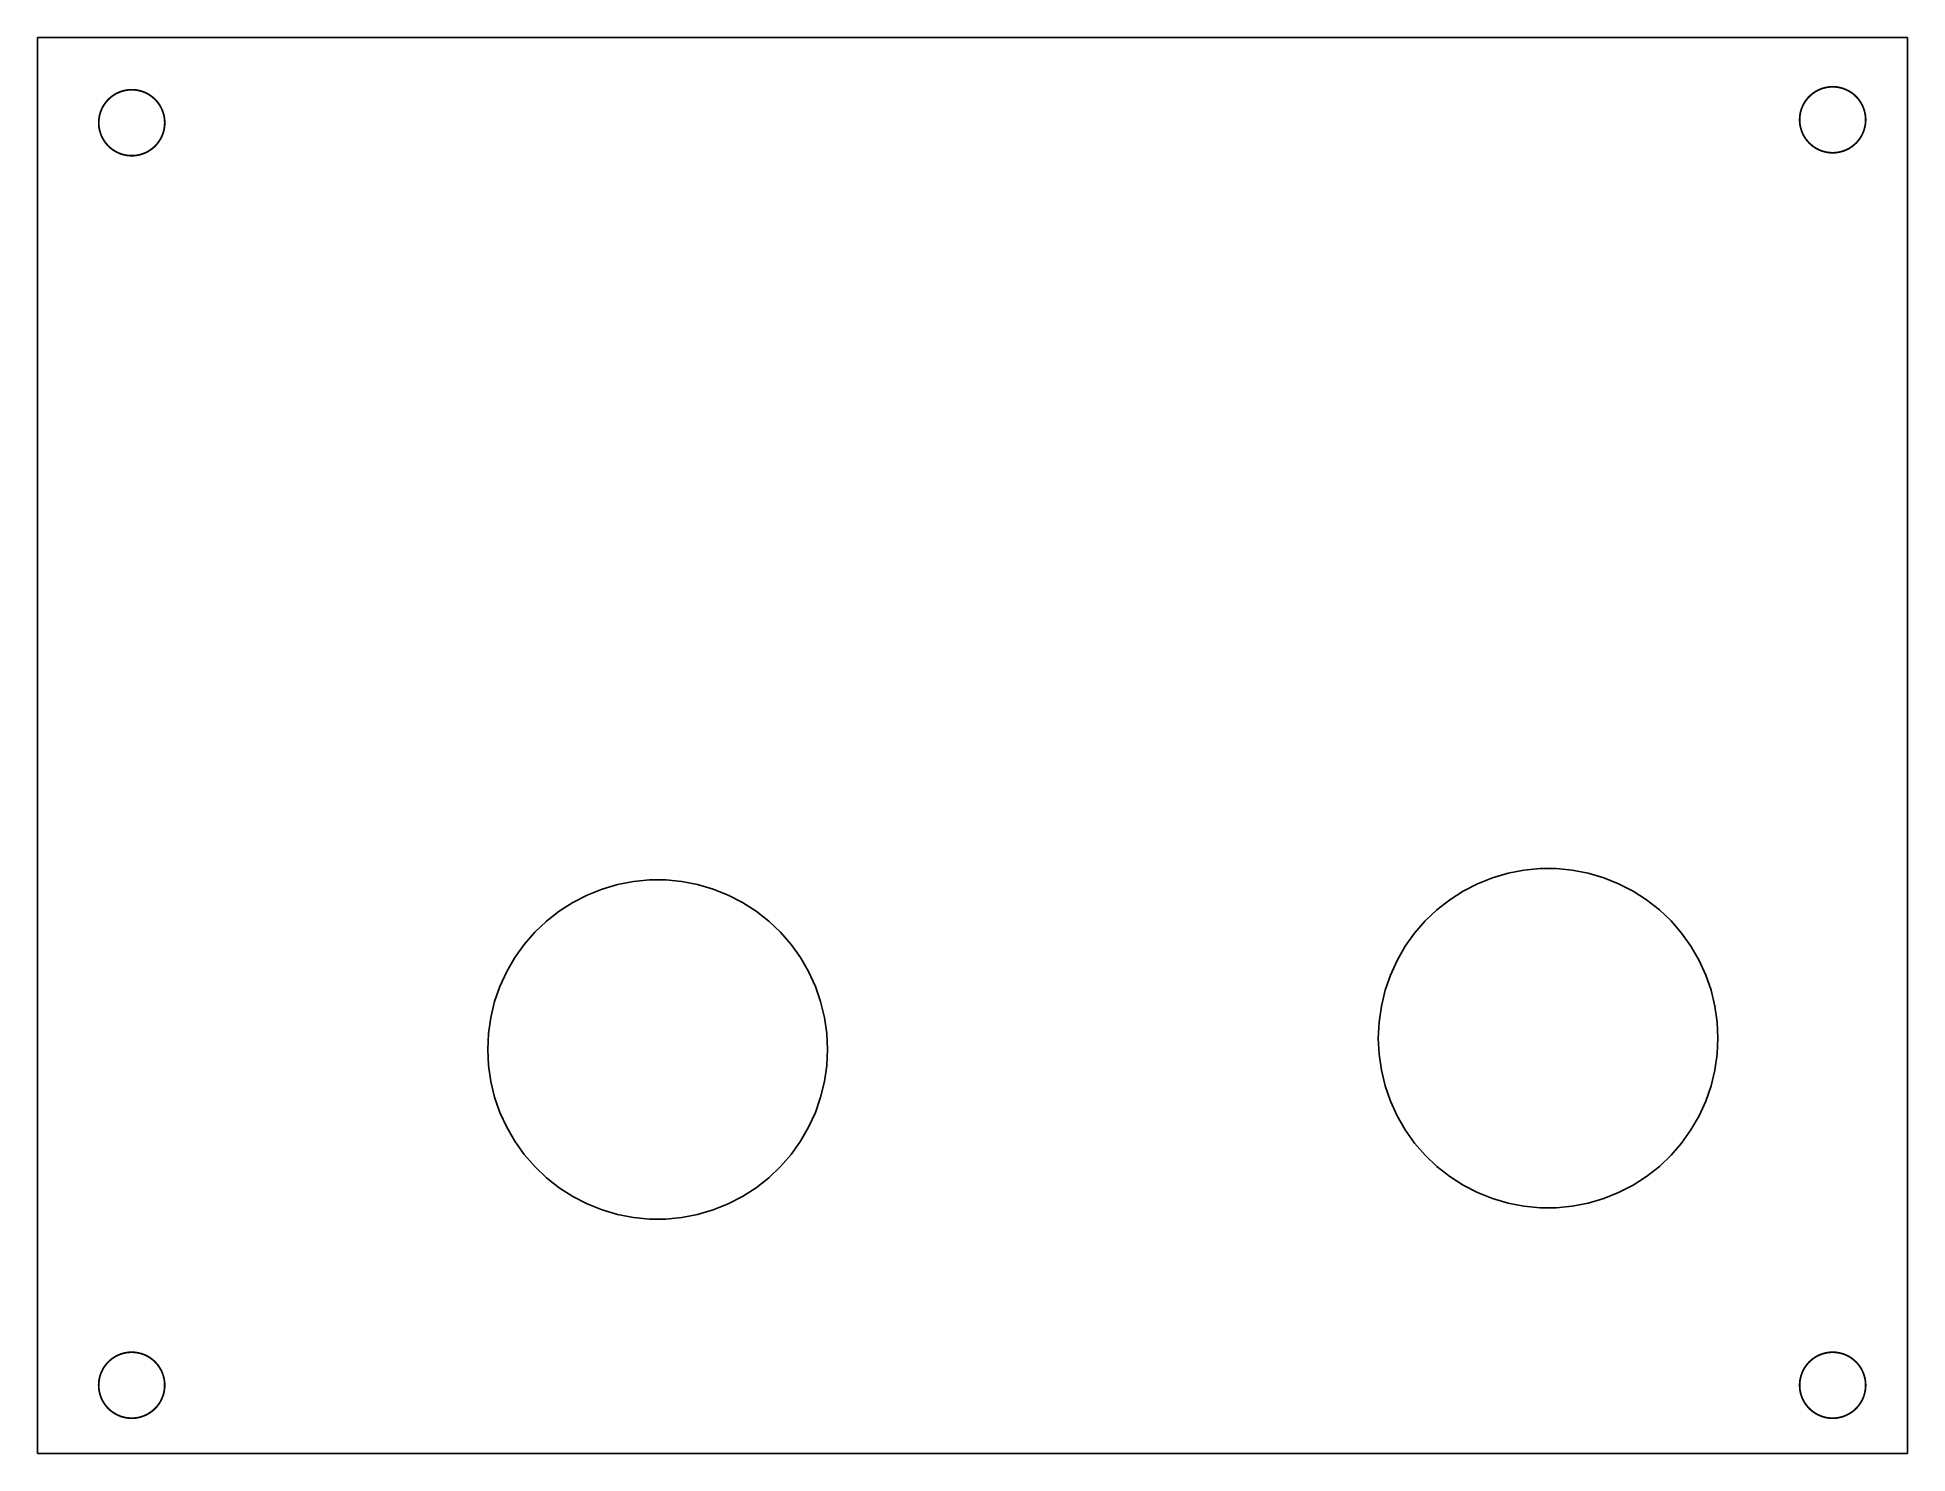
# Model space of a CAD drawing. Header units: inches. Extents: x 0 to 105, y 0 to 79.
import ezdxf

# ---------------------------------------------------------------- set-up
doc = ezdxf.new("R2010")
doc.units = ezdxf.units.IN
doc.header["$MEASUREMENT"] = 0
doc.layers.add('Pen 1', color=7, linetype='Continuous')

msp = doc.modelspace()

# ---------------------------------------------------------------- linework, layer by layer
at = {"layer": 'Pen 1', "color": 0}
for points in [[(0, 79.3699), (104.7826, 79.3699)], [(0, 0), (0, 79.3699)], [(104.7826, 79.3699), (104.7826, 0)], [(81.5315, 32.2758), (82.4001, 32.5323)], [(82.4001, 32.5323), (83.2891, 32.7025)], [(83.2891, 32.7025), (84.1908, 32.7863)], [(84.1908, 32.7863), (85.0951, 32.7863)], [(85.0951, 32.7863), (85.9968, 32.7025)], [(85.9968, 32.7025), (86.8858, 32.5323)], [(86.8858, 32.5323), (87.757, 32.2758)], [(30.7975, 31.3055), (31.6382, 31.6408)], [(31.6382, 31.6408), (32.5044, 31.8973)], [(32.5044, 31.8973), (33.3934, 32.0675)], [(33.3934, 32.0675), (34.2951, 32.1564)], [(34.2951, 32.1564), (35.2044, 32.1564)], [(35.2044, 32.1564), (36.1061, 32.0675)], [(36.1061, 32.0675), (36.9926, 31.8973)], [(36.9926, 31.8973), (37.8612, 31.6408)], [(37.8612, 31.6408), (38.6994, 31.3055)], [(79.1261, 31.0337), (79.8881, 31.5239)], [(79.8881, 31.5239), (80.6907, 31.9405)], [(80.6907, 31.9405), (81.5315, 32.2758)], [(87.757, 32.2758), (88.5927, 31.9405)], [(88.5927, 31.9405), (89.4004, 31.5239)], [(89.4004, 31.5239), (90.1598, 31.0337)], [(28.5191, 29.8399), (29.2278, 30.4013)], [(29.2278, 30.4013), (29.9898, 30.8889)], [(29.9898, 30.8889), (30.7975, 31.3055)], [(38.6994, 31.3055), (39.5046, 30.8889)], [(39.5046, 30.8889), (40.2666, 30.4013)], [(40.2666, 30.4013), (40.9804, 29.8399)], [(77.757, 29.8526), (78.4123, 30.4749)], [(78.4123, 30.4749), (79.1261, 31.0337)], [(90.1598, 31.0337), (90.8736, 30.4749)], [(90.8736, 30.4749), (91.5289, 29.8526)], [(27.8638, 29.2176), (28.5191, 29.8399)], [(40.9804, 29.8399), (41.6357, 29.2176)], [(77.1627, 29.1668), (77.757, 29.8526)], [(91.5289, 29.8526), (92.1207, 29.1668)], [(26.7462, 27.7952), (27.2694, 28.5318)], [(27.2694, 28.5318), (27.8638, 29.2176)], [(41.6357, 29.2176), (42.2275, 28.5318)], [(42.2275, 28.5318), (42.7533, 27.7952)], [(76.1873, 27.6428), (76.6369, 28.4302)], [(76.6369, 28.4302), (77.1627, 29.1668)], [(92.1207, 29.1668), (92.6465, 28.4302)], [(92.6465, 28.4302), (93.0986, 27.6428)], [(26.2941, 27.0129), (26.7462, 27.7952)], [(42.7533, 27.7952), (43.2054, 27.0129)], [(75.8088, 26.8224), (76.1873, 27.6428)], [(93.0986, 27.6428), (93.4771, 26.8224)], [(25.9156, 26.1874), (26.2941, 27.0129)], [(43.2054, 27.0129), (43.5864, 26.1874)], [(75.5142, 25.9639), (75.8088, 26.8224)], [(93.4771, 26.8224), (93.7717, 25.9639)], [(25.4051, 24.45), (25.6184, 25.3314)], [(25.6184, 25.3314), (25.9156, 26.1874)], [(43.5864, 26.1874), (43.876, 25.3314)], [(43.876, 25.3314), (44.0919, 24.45)], [(75.3008, 25.085), (75.5142, 25.9639)], [(93.7717, 25.9639), (93.9851, 25.085)], [(25.2781, 23.5534), (25.4051, 24.45)], [(44.0919, 24.45), (44.2214, 23.5534)], [(75.1281, 23.2867), (75.1713, 24.1884)], [(75.1713, 24.1884), (75.3008, 25.085)], [(93.9851, 25.085), (94.1146, 24.1884)], [(94.1146, 24.1884), (94.1578, 23.2867)], [(25.2349, 22.6517), (25.2781, 23.5534)], [(44.2214, 23.5534), (44.2646, 22.6517)], [(75.1713, 22.3799), (75.1281, 23.2867)], [(94.1578, 23.2867), (94.1146, 22.3799)], [(25.2781, 21.7449), (25.2349, 22.6517)], [(44.2646, 22.6517), (44.2214, 21.7449)], [(75.3008, 21.4833), (75.1713, 22.3799)], [(94.1146, 22.3799), (93.9851, 21.4833)], [(25.4051, 20.8483), (25.2781, 21.7449)], [(44.2214, 21.7449), (44.0919, 20.8483)], [(75.5142, 20.6045), (75.3008, 21.4833)], [(93.9851, 21.4833), (93.7717, 20.6045)], [(25.6184, 19.9695), (25.4051, 20.8483)], [(25.9156, 19.1135), (25.6184, 19.9695)], [(43.876, 19.9695), (43.5864, 19.1135)], [(44.0919, 20.8483), (43.876, 19.9695)], [(75.8088, 19.7485), (75.5142, 20.6045)], [(93.7717, 20.6045), (93.4771, 19.7485)], [(26.2941, 18.2905), (25.9156, 19.1135)], [(43.5864, 19.1135), (43.2054, 18.2905)], [(76.1873, 18.9255), (75.8088, 19.7485)], [(76.6369, 18.1407), (76.1873, 18.9255)], [(93.0986, 18.9255), (92.6465, 18.1407)], [(93.4771, 19.7485), (93.0986, 18.9255)], [(26.7462, 17.5082), (26.2941, 18.2905)], [(43.2054, 18.2905), (42.7533, 17.5082)], [(77.1627, 17.4015), (76.6369, 18.1407)], [(92.6465, 18.1407), (92.1207, 17.4015)], [(27.2694, 16.7716), (26.7462, 17.5082)], [(27.8638, 16.0858), (27.2694, 16.7716)], [(42.2275, 16.7716), (41.6357, 16.0858)], [(42.7533, 17.5082), (42.2275, 16.7716)], [(77.757, 16.7183), (77.1627, 17.4015)], [(92.1207, 17.4015), (91.5289, 16.7183)], [(28.5191, 15.4584), (27.8638, 16.0858)], [(41.6357, 16.0858), (40.9804, 15.4584)], [(78.4123, 16.0934), (77.757, 16.7183)], [(79.1261, 15.5346), (78.4123, 16.0934)], [(90.8736, 16.0934), (90.1598, 15.5346)], [(91.5289, 16.7183), (90.8736, 16.0934)], [(29.2278, 14.9022), (28.5191, 15.4584)], [(29.9898, 14.4094), (29.2278, 14.9022)], [(40.2666, 14.9022), (39.5046, 14.4094)], [(40.9804, 15.4584), (40.2666, 14.9022)], [(79.8881, 15.0444), (79.1261, 15.5346)], [(80.6907, 14.6304), (79.8881, 15.0444)], [(89.4004, 15.0444), (88.5927, 14.6304)], [(90.1598, 15.5346), (89.4004, 15.0444)], [(30.7975, 13.9954), (29.9898, 14.4094)], [(31.6382, 13.6601), (30.7975, 13.9954)], [(32.5044, 13.4061), (31.6382, 13.6601)], [(37.8612, 13.6601), (36.9926, 13.4061)], [(38.6994, 13.9954), (37.8612, 13.6601)], [(39.5046, 14.4094), (38.6994, 13.9954)], [(81.5315, 14.2951), (80.6907, 14.6304)], [(82.4001, 14.0411), (81.5315, 14.2951)], [(83.2891, 13.8684), (82.4001, 14.0411)], [(84.1908, 13.782), (83.2891, 13.8684)], [(85.0951, 13.782), (84.1908, 13.782)], [(85.9968, 13.8684), (85.0951, 13.782)], [(86.8858, 14.0411), (85.9968, 13.8684)], [(87.757, 14.2951), (86.8858, 14.0411)], [(88.5927, 14.6304), (87.757, 14.2951)], [(33.3934, 13.2334), (32.5044, 13.4061)], [(34.2951, 13.147), (33.3934, 13.2334)], [(35.2044, 13.147), (34.2951, 13.147)], [(36.1061, 13.2334), (35.2044, 13.147)], [(36.9926, 13.4061), (36.1061, 13.2334)], [(104.7826, 0), (0, 0)]]:
    msp.add_lwpolyline(points, dxfattribs=at)
at = {"layer": 'Pen 1', "color": 0, "const_width": 0.0991}
for points in [[(102.4331, 74.7522), (102.4286, 74.6232), (102.4151, 74.4949), (102.3927, 74.3677), (102.3615, 74.2425), (102.3216, 74.1198), (102.2733, 74.0001), (102.2167, 73.8841), (102.1521, 73.7723), (102.08, 73.6653), (102.0005, 73.5636), (101.9141, 73.4677), (101.8213, 73.378), (101.7224, 73.2951), (101.618, 73.2192), (101.5086, 73.1508), (101.3946, 73.0902), (101.2767, 73.0377), (101.1554, 72.9936), (101.0313, 72.958), (100.9051, 72.9312), (100.7773, 72.9132), (100.6485, 72.9042), (100.5195, 72.9042), (100.3907, 72.9132), (100.2629, 72.9312), (100.1367, 72.958), (100.0126, 72.9936), (99.8913, 73.0377), (99.7734, 73.0902), (99.6594, 73.1508), (99.55, 73.2192), (99.4456, 73.2951), (99.3467, 73.378), (99.2539, 73.4677), (99.1675, 73.5636), (99.088, 73.6653), (99.0159, 73.7723), (98.9513, 73.8841), (98.8947, 74.0001), (98.8464, 74.1198), (98.8065, 74.2425), (98.7753, 74.3677), (98.7529, 74.4949), (98.7394, 74.6232), (98.7349, 74.7522), (98.7394, 74.8812), (98.7529, 75.0095), (98.7753, 75.1367), (98.8065, 75.2619), (98.8464, 75.3846), (98.8947, 75.5043), (98.9513, 75.6203), (99.0159, 75.7321), (99.088, 75.8391), (99.1675, 75.9408), (99.2539, 76.0367), (99.3467, 76.1264), (99.4456, 76.2093), (99.55, 76.2852), (99.6594, 76.3536), (99.7734, 76.4142), (99.8913, 76.4667), (100.0126, 76.5108), (100.1367, 76.5464), (100.2629, 76.5732), (100.3907, 76.5912), (100.5195, 76.6002), (100.6485, 76.6002), (100.7773, 76.5912), (100.9051, 76.5732), (101.0313, 76.5464), (101.1554, 76.5108), (101.2767, 76.4667), (101.3946, 76.4142), (101.5086, 76.3536), (101.618, 76.2852), (101.7224, 76.2093), (101.8213, 76.1264), (101.9141, 76.0367), (102.0005, 75.9408), (102.08, 75.8391), (102.1521, 75.7321), (102.2167, 75.6203), (102.2733, 75.5043), (102.3216, 75.3846), (102.3615, 75.2619), (102.3927, 75.1367), (102.4151, 75.0095), (102.4286, 74.8812), (102.4331, 74.7522)], [(7.1349, 74.5871), (7.1304, 74.4581), (7.1169, 74.3298), (7.0945, 74.2026), (7.0632, 74.0774), (7.0233, 73.9547), (6.975, 73.835), (6.9184, 73.719), (6.8539, 73.6072), (6.7817, 73.5002), (6.7022, 73.3985), (6.6159, 73.3026), (6.523, 73.2129), (6.4242, 73.13), (6.3198, 73.0541), (6.2103, 72.9857), (6.0963, 72.9251), (5.9784, 72.8726), (5.8571, 72.8285), (5.7331, 72.7929), (5.6068, 72.7661), (5.479, 72.7481), (5.3503, 72.7391), (5.2212, 72.7391), (5.0925, 72.7481), (4.9646, 72.7661), (4.8384, 72.7929), (4.7143, 72.8285), (4.593, 72.8726), (4.4751, 72.9251), (4.3612, 72.9857), (4.2517, 73.0541), (4.1473, 73.13), (4.0484, 73.2129), (3.9556, 73.3026), (3.8692, 73.3985), (3.7898, 73.5002), (3.7176, 73.6072), (3.6531, 73.719), (3.5965, 73.835), (3.5481, 73.9547), (3.5083, 74.0774), (3.477, 74.2026), (3.4546, 74.3298), (3.4411, 74.4581), (3.4366, 74.5871), (3.4411, 74.7161), (3.4546, 74.8444), (3.477, 74.9716), (3.5083, 75.0968), (3.5481, 75.2195), (3.5965, 75.3392), (3.6531, 75.4552), (3.7176, 75.567), (3.7898, 75.674), (3.8692, 75.7757), (3.9556, 75.8716), (4.0484, 75.9613), (4.1473, 76.0442), (4.2517, 76.1201), (4.3612, 76.1885), (4.4751, 76.2491), (4.593, 76.3016), (4.7143, 76.3457), (4.8384, 76.3813), (4.9646, 76.4081), (5.0925, 76.4261), (5.2212, 76.4351), (5.3503, 76.4351), (5.479, 76.4261), (5.6068, 76.4081), (5.7331, 76.3813), (5.8571, 76.3457), (5.9784, 76.3016), (6.0963, 76.2491), (6.2103, 76.1885), (6.3198, 76.1201), (6.4242, 76.0442), (6.523, 75.9613), (6.6159, 75.8716), (6.7022, 75.7757), (6.7817, 75.674), (6.8539, 75.567), (6.9184, 75.4552), (6.975, 75.3392), (7.0233, 75.2195), (7.0632, 75.0968), (7.0945, 74.9716), (7.1169, 74.8444), (7.1304, 74.7161), (7.1349, 74.5871)], [(7.1323, 3.8329), (7.1278, 3.7039), (7.1143, 3.5755), (7.0919, 3.4484), (7.0607, 3.3232), (7.0208, 3.2004), (6.9725, 3.0808), (6.9159, 2.9648), (6.8513, 2.853), (6.7792, 2.746), (6.6997, 2.6443), (6.6133, 2.5484), (6.5205, 2.4587), (6.4216, 2.3757), (6.3172, 2.2999), (6.2078, 2.2315), (6.0938, 2.1709), (5.9759, 2.1184), (5.8546, 2.0742), (5.7305, 2.0387), (5.6043, 2.0118), (5.4765, 1.9939), (5.3477, 1.9849), (5.2187, 1.9849), (5.0899, 1.9939), (4.9621, 2.0118), (4.8359, 2.0387), (4.7118, 2.0742), (4.5905, 2.1184), (4.4726, 2.1709), (4.3586, 2.2315), (4.2492, 2.2999), (4.1448, 2.3757), (4.0459, 2.4587), (3.9531, 2.5484), (3.8667, 2.6443), (3.7872, 2.746), (3.7151, 2.853), (3.6505, 2.9648), (3.5939, 3.0808), (3.5456, 3.2004), (3.5057, 3.3232), (3.4745, 3.4484), (3.4521, 3.5755), (3.4386, 3.7039), (3.4341, 3.8329), (3.4386, 3.9618), (3.4521, 4.0902), (3.4745, 4.2173), (3.5057, 4.3425), (3.5456, 4.4653), (3.5939, 4.585), (3.6505, 4.701), (3.7151, 4.8127), (3.7872, 4.9197), (3.8667, 5.0215), (3.9531, 5.1174), (4.0459, 5.207), (4.1448, 5.29), (4.2492, 5.3658), (4.3586, 5.4342), (4.4726, 5.4948), (4.5905, 5.5473), (4.7118, 5.5915), (4.8359, 5.6271), (4.9621, 5.6539), (5.0899, 5.6719), (5.2187, 5.6809), (5.3477, 5.6809), (5.4765, 5.6719), (5.6043, 5.6539), (5.7305, 5.6271), (5.8546, 5.5915), (5.9759, 5.5473), (6.0938, 5.4948), (6.2078, 5.4342), (6.3172, 5.3658), (6.4216, 5.29), (6.5205, 5.207), (6.6133, 5.1174), (6.6997, 5.0215), (6.7792, 4.9197), (6.8513, 4.8127), (6.9159, 4.701), (6.9725, 4.585), (7.0208, 4.4653), (7.0607, 4.3425), (7.0919, 4.2173), (7.1143, 4.0902), (7.1278, 3.9618), (7.1323, 3.8329)], [(102.4331, 3.8329), (102.4286, 3.7039), (102.4151, 3.5755), (102.3927, 3.4484), (102.3615, 3.3232), (102.3216, 3.2004), (102.2733, 3.0808), (102.2167, 2.9648), (102.1521, 2.853), (102.08, 2.746), (102.0005, 2.6443), (101.9141, 2.5484), (101.8213, 2.4587), (101.7224, 2.3757), (101.618, 2.2999), (101.5086, 2.2315), (101.3946, 2.1709), (101.2767, 2.1184), (101.1554, 2.0742), (101.0313, 2.0387), (100.9051, 2.0118), (100.7773, 1.9939), (100.6485, 1.9849), (100.5195, 1.9849), (100.3907, 1.9939), (100.2629, 2.0118), (100.1367, 2.0387), (100.0126, 2.0742), (99.8913, 2.1184), (99.7734, 2.1709), (99.6594, 2.2315), (99.55, 2.2999), (99.4456, 2.3757), (99.3467, 2.4587), (99.2539, 2.5484), (99.1675, 2.6443), (99.088, 2.746), (99.0159, 2.853), (98.9513, 2.9648), (98.8947, 3.0808), (98.8464, 3.2004), (98.8065, 3.3232), (98.7753, 3.4484), (98.7529, 3.5755), (98.7394, 3.7039), (98.7349, 3.8329), (98.7394, 3.9618), (98.7529, 4.0902), (98.7753, 4.2173), (98.8065, 4.3425), (98.8464, 4.4653), (98.8947, 4.585), (98.9513, 4.701), (99.0159, 4.8127), (99.088, 4.9197), (99.1675, 5.0215), (99.2539, 5.1174), (99.3467, 5.207), (99.4456, 5.29), (99.55, 5.3658), (99.6594, 5.4342), (99.7734, 5.4948), (99.8913, 5.5473), (100.0126, 5.5915), (100.1367, 5.6271), (100.2629, 5.6539), (100.3907, 5.6719), (100.5195, 5.6809), (100.6485, 5.6809), (100.7773, 5.6719), (100.9051, 5.6539), (101.0313, 5.6271), (101.1554, 5.5915), (101.2767, 5.5473), (101.3946, 5.4948), (101.5086, 5.4342), (101.618, 5.3658), (101.7224, 5.29), (101.8213, 5.207), (101.9141, 5.1174), (102.0005, 5.0215), (102.08, 4.9197), (102.1521, 4.8127), (102.2167, 4.701), (102.2733, 4.585), (102.3216, 4.4653), (102.3615, 4.3425), (102.3927, 4.2173), (102.4151, 4.0902), (102.4286, 3.9618), (102.4331, 3.8329)]]:
    msp.add_lwpolyline(points, dxfattribs=at)

doc.saveas('drawing.dxf')
